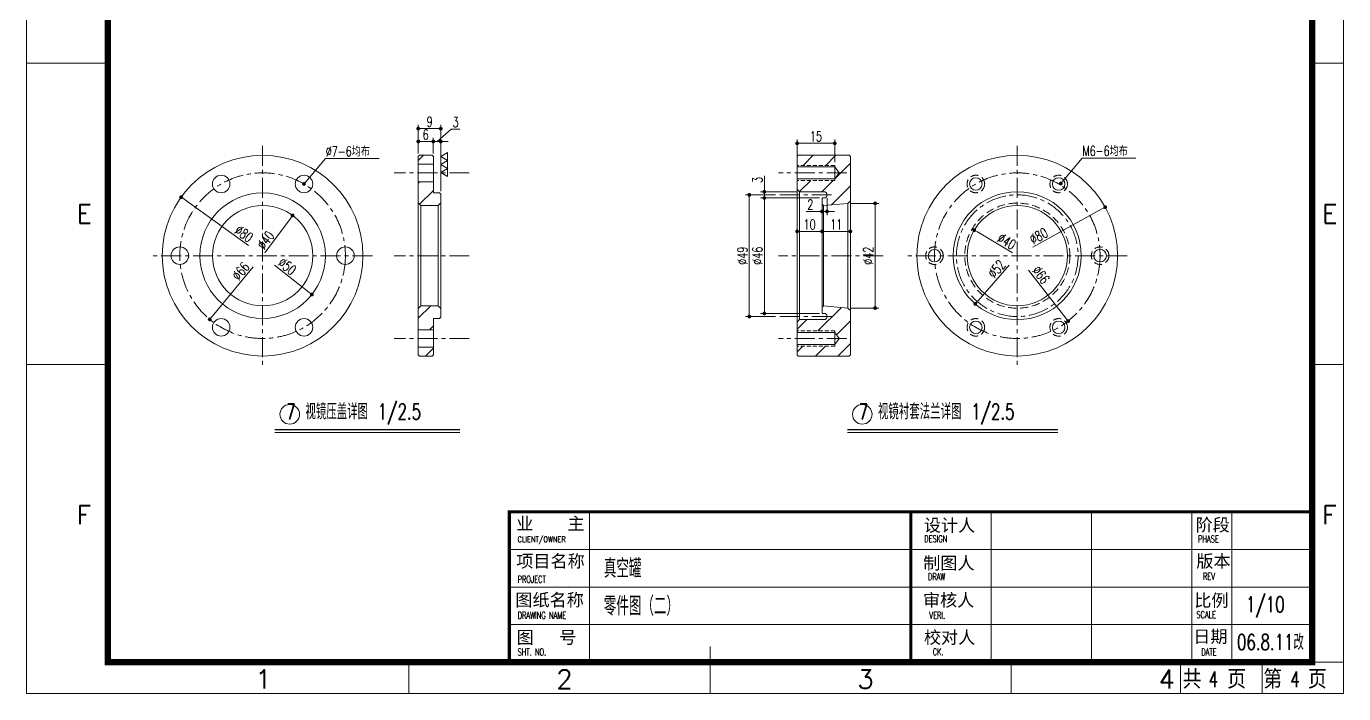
# Model space of a CAD drawing. Header units: millimetres. Extents: x 5291 to 15040, y -2201 to 1723.
# Drawn here: x 12940 to 15040, y -2201 to -1137 of the extents above; entities that cross this region are included whole.
import ezdxf

# ---------------------------------------------------------------- set-up
doc = ezdxf.new("R2010")
doc.units = ezdxf.units.MM
doc.header["$LTSCALE"] = 0.5
doc.linetypes.add('CENTER', pattern=[50.8, 31.75, -6.35, 6.35, -6.35])
doc.linetypes.add('DASHED', pattern=[19.05, 12.7, -6.35])
for name, color, linetype, lineweight in [('图层1', 7, 'Continuous', 5), ('图层5', 3, 'CENTER', 5), ('图框', 7, 'Continuous', 9)]:
    doc.layers.add(name, color=color, linetype=linetype, lineweight=lineweight)
doc.styles.add('图框文字1', font='romans.shx', dxfattribs={"bigfont": 'hztxt.shx'})
doc.styles.add('图框文字2', font='SIMKAI.TTF')
doc.styles.add('样式 1', font='txt.shx', dxfattribs={"width": 0.7, "height": 16, "bigfont": 'hzdx.shx'})
doc.dimstyles.new('ISO-25', dxfattribs={"dimtxt": 13, "dimasz": 11, "dimexe": 6, "dimexo": 5, "dimgap": 4, "dimtad": 1, "dimtxsty": 'Standard', "dimcen": 2.5, "dimadec": 0, "dimazin": 0, "dimtfac": 1, "dimtmove": 0, "dimatfit": 3, "dimfxl": 0, "dimarcsym": 0})

# ---------------------------------------------------------------- blocks, each defined once
blk = doc.blocks.new('_Dot')
at = {"color": 0, "linetype": 'ByBlock', "lineweight": -2}
blk.add_line((-0.5, 0), (-1, 0), dxfattribs=at)
at = {"color": 0, "linetype": 'ByBlock', "const_width": 0.5}
blk.add_lwpolyline([(-0.25, 0, 1), (0.25, 0, 1)], format="xyb", close=True, dxfattribs=at)
blk = doc.blocks.new('*D113')
at = {"layer": 'Defpoints', "color": 0, "lineweight": 9}
for p in [(13364.6, -1438.6), (13268.9, -1566.9)]:
    blk.add_point(p, dxfattribs=at)
at = {"layer": '图层1', "color": 4, "lineweight": 9}
blk.add_line((13320.2, -1498.2), (13361, -1443.5), dxfattribs=at)
at = {"layer": '图层1', "color": 4, "lineweight": 9, "xscale": 6, "yscale": 6, "zscale": 6, "rotation": 53.28134345303219}
blk.add_blockref('_Dot', (13364.6, -1438.6), dxfattribs=at)
at = {"layer": '图层1', "color": 4, "lineweight": 9, "insert": (13321.6, -1478), "char_height": 16, "attachment_point": 5, "rotation": 53.2813, "style": '样式 1'}
blk.add_mtext('∅40', dxfattribs=at)
blk = doc.blocks.new('*D114')
at = {"layer": 'Defpoints', "color": 0, "lineweight": 9}
for p in [(13238.3, -1440.7), (13395.2, -1564.8)]:
    blk.add_point(p, dxfattribs=at)
at = {"layer": '图层1', "color": 4, "lineweight": 9}
blk.add_line((13335.8, -1517.8), (13390.5, -1561.1), dxfattribs=at)
at = {"layer": '图层1', "color": 4, "lineweight": 9, "xscale": 6, "yscale": 6, "zscale": 6, "rotation": 321.6517128400424}
blk.add_blockref('_Dot', (13395.2, -1564.8), dxfattribs=at)
at = {"layer": '图层1', "color": 4, "lineweight": 9, "insert": (13355.9, -1519.7), "char_height": 16, "attachment_point": 5, "rotation": 321.6517, "style": '样式 1'}
blk.add_mtext('∅50', dxfattribs=at)
blk = doc.blocks.new('*D115')
at = {"layer": 'Defpoints', "color": 0, "lineweight": 9}
for p in [(13401.1, -1401.2), (13232.4, -1604.3)]:
    blk.add_point(p, dxfattribs=at)
at = {"layer": '图层1', "color": 4, "lineweight": 9}
blk.add_line((13301.8, -1520.8), (13236.3, -1599.7), dxfattribs=at)
at = {"layer": '图层1', "color": 4, "lineweight": 9, "xscale": 6, "yscale": 6, "zscale": 6, "rotation": 230.2833414482942}
blk.add_blockref('_Dot', (13232.4, -1604.3), dxfattribs=at)
at = {"layer": '图层1', "color": 4, "lineweight": 9, "insert": (13281.9, -1527.5), "char_height": 16, "attachment_point": 5, "rotation": 50.2833, "style": '样式 1'}
blk.add_mtext('∅66', dxfattribs=at)
blk = doc.blocks.new('*D116')
at = {"layer": 'Defpoints', "color": 0, "lineweight": 9}
for p in [(13186.9, -1409.4), (13446.7, -1596.2)]:
    blk.add_point(p, dxfattribs=at)
at = {"layer": '图层1', "color": 4, "lineweight": 9}
blk.add_line((13294.4, -1486.7), (13191.7, -1412.9), dxfattribs=at)
at = {"layer": '图层1', "color": 4, "lineweight": 9, "xscale": 6, "yscale": 6, "zscale": 6, "rotation": 144.2831332768797}
blk.add_blockref('_Dot', (13186.9, -1409.4), dxfattribs=at)
at = {"layer": '图层1', "color": 4, "lineweight": 9, "insert": (13287, -1467.8), "char_height": 16, "attachment_point": 5, "rotation": 324.2831, "style": '样式 1'}
blk.add_mtext('∅80', dxfattribs=at)
blk = doc.blocks.new('*D117')
at = {"layer": 'Defpoints', "color": 0, "lineweight": 9}
for p in [(13588.9, -1320.7), (13564.9, -1344.8), (13588.9, -1344.8)]:
    blk.add_point(p, dxfattribs=at)
at = {"layer": '图层1', "color": 4, "lineweight": 9}
for p, q in [((13564.9, -1339.8), (13564.9, -1314.7)), ((13570.9, -1320.7), (13582.9, -1320.7)), ((13588.9, -1339.8), (13588.9, -1314.7))]:
    blk.add_line(p, q, dxfattribs=at)
at = {"layer": '图层1', "color": 4, "lineweight": 9, "xscale": 6, "yscale": 6, "zscale": 6, "rotation": 180}
blk.add_blockref('_Dot', (13564.9, -1320.7), dxfattribs=at)
at = {"layer": '图层1', "color": 4, "lineweight": 9, "xscale": 6, "yscale": 6, "zscale": 6}
blk.add_blockref('_Dot', (13588.9, -1320.7), dxfattribs=at)
at = {"layer": '图层1', "color": 4, "lineweight": 9, "insert": (13576.9, -1309.7), "char_height": 16, "attachment_point": 5, "style": '样式 1'}
blk.add_mtext('6', dxfattribs=at)
blk = doc.blocks.new('*D118')
at = {"layer": 'Defpoints', "color": 0, "lineweight": 9}
for p in [(13600.8, -1320.7), (13588.9, -1344.8), (13600.8, -1404.8)]:
    blk.add_point(p, dxfattribs=at)
at = {"layer": '图层1', "color": 4, "lineweight": 9}
for p, q in [((13594.9, -1320.7), (13617.6, -1300.8)), ((13617.6, -1300.8), (13631.1, -1300.8)), ((13582.9, -1320.7), (13576.9, -1320.7)), ((13588.9, -1339.8), (13588.9, -1314.7)), ((13588.9, -1320.7), (13600.8, -1320.7)), ((13588.9, -1320.7), (13600.8, -1320.7)), ((13600.8, -1399.8), (13600.8, -1314.7)), ((13606.8, -1320.7), (13612.8, -1320.7))]:
    blk.add_line(p, q, dxfattribs=at)
at = {"layer": '图层1', "color": 4, "lineweight": 9, "xscale": 6, "yscale": 6, "zscale": 6}
blk.add_blockref('_Dot', (13588.9, -1320.7), dxfattribs=at)
at = {"layer": '图层1', "color": 4, "lineweight": 9, "xscale": 6, "yscale": 6, "zscale": 6, "rotation": 180}
blk.add_blockref('_Dot', (13600.8, -1320.7), dxfattribs=at)
at = {"layer": '图层1', "color": 4, "lineweight": 9, "insert": (13624.4, -1289.8), "char_height": 16, "attachment_point": 5, "style": '样式 1'}
blk.add_mtext('3', dxfattribs=at)
blk = doc.blocks.new('*D119')
at = {"layer": 'Defpoints', "color": 0, "lineweight": 9}
for p in [(13564.9, -1300.2), (13564.9, -1344.8), (13600.8, -1404.8)]:
    blk.add_point(p, dxfattribs=at)
at = {"layer": '图层1', "color": 4, "lineweight": 9}
for p, q in [((13564.9, -1339.8), (13564.9, -1294.2)), ((13594.8, -1300.2), (13570.9, -1300.2)), ((13600.8, -1399.8), (13600.8, -1294.2))]:
    blk.add_line(p, q, dxfattribs=at)
at = {"layer": '图层1', "color": 4, "lineweight": 9, "xscale": 6, "yscale": 6, "zscale": 6, "rotation": 180}
blk.add_blockref('_Dot', (13564.9, -1300.2), dxfattribs=at)
at = {"layer": '图层1', "color": 4, "lineweight": 9, "xscale": 6, "yscale": 6, "zscale": 6}
blk.add_blockref('_Dot', (13600.8, -1300.2), dxfattribs=at)
at = {"layer": '图层1', "color": 4, "lineweight": 9, "insert": (13582.9, -1289.2), "char_height": 16, "attachment_point": 5, "style": '样式 1'}
blk.add_mtext('9', dxfattribs=at)
blk = doc.blocks.new('*D120')
at = {"layer": 'Defpoints', "color": 0, "lineweight": 9}
for p in [(14249.7, -1419.4), (14249.7, -1586.2), (14293.2, -1586.2)]:
    blk.add_point(p, dxfattribs=at)
at = {"layer": '图层1', "color": 4, "lineweight": 9}
for p, q in [((14254.7, -1419.4), (14299.2, -1419.4)), ((14293.2, -1425.4), (14293.2, -1580.2)), ((14254.7, -1586.2), (14299.2, -1586.2))]:
    blk.add_line(p, q, dxfattribs=at)
at = {"layer": '图层1', "color": 4, "lineweight": 9, "xscale": 6, "yscale": 6, "zscale": 6}
for p, rotation in [((14293.2, -1419.4), 90), ((14293.2, -1586.2), 270)]:
    blk.add_blockref('_Dot', p, dxfattribs=dict(at, rotation=rotation))
at = {"layer": '图层1', "color": 4, "lineweight": 9, "insert": (14282.2, -1502.8), "char_height": 16, "attachment_point": 5, "rotation": 90, "style": '样式 1'}
blk.add_mtext('%%c42', dxfattribs=at)
blk = doc.blocks.new('*D121')
at = {"layer": 'Defpoints', "color": 0, "lineweight": 9}
for p in [(14139.3, -1405.8), (14092.6, -1599.8), (14139.3, -1599.8)]:
    blk.add_point(p, dxfattribs=at)
at = {"layer": '图层1', "color": 4, "lineweight": 9}
for p, q in [((14134.3, -1405.8), (14086.6, -1405.8)), ((14092.6, -1411.8), (14092.6, -1593.8)), ((14134.3, -1599.8), (14086.6, -1599.8))]:
    blk.add_line(p, q, dxfattribs=at)
at = {"layer": '图层1', "color": 4, "lineweight": 9, "xscale": 6, "yscale": 6, "zscale": 6}
for p, rotation in [((14092.6, -1405.8), 90), ((14092.6, -1599.8), 270)]:
    blk.add_blockref('_Dot', p, dxfattribs=dict(at, rotation=rotation))
at = {"layer": '图层1', "color": 4, "lineweight": 9, "insert": (14081.6, -1502.8), "char_height": 16, "attachment_point": 5, "rotation": 90, "style": '样式 1'}
blk.add_mtext('%%c49', dxfattribs=at)
blk = doc.blocks.new('*D122')
at = {"layer": 'Defpoints', "color": 0, "lineweight": 9}
for p in [(14451.3, -1461.9), (14588.4, -1543.7)]:
    blk.add_point(p, dxfattribs=at)
at = {"layer": '图层1', "color": 4, "lineweight": 9}
blk.add_line((14512, -1498.1), (14456.4, -1465), dxfattribs=at)
at = {"layer": '图层1', "color": 4, "lineweight": 9, "xscale": 6, "yscale": 6, "zscale": 6, "rotation": 149.1908826964767}
blk.add_blockref('_Dot', (14451.3, -1461.9), dxfattribs=at)
at = {"layer": '图层1', "color": 4, "lineweight": 9, "insert": (14503, -1479.9), "char_height": 16, "attachment_point": 5, "rotation": 329.1909, "style": '样式 1'}
blk.add_mtext('%%c40', dxfattribs=at)
blk = doc.blocks.new('*D123')
at = {"layer": 'Defpoints', "color": 0, "lineweight": 9}
for p in [(14586.8, -1425.8), (14452.9, -1579.7)]:
    blk.add_point(p, dxfattribs=at)
at = {"layer": '图层1', "color": 4, "lineweight": 9}
blk.add_line((14506.8, -1517.7), (14456.8, -1575.2), dxfattribs=at)
at = {"layer": '图层1', "color": 4, "lineweight": 9, "xscale": 6, "yscale": 6, "zscale": 6, "rotation": 228.9869020561301}
blk.add_blockref('_Dot', (14452.9, -1579.7), dxfattribs=at)
at = {"layer": '图层1', "color": 4, "lineweight": 9, "insert": (14486.8, -1524), "char_height": 16, "attachment_point": 5, "rotation": 48.9869, "style": '样式 1'}
blk.add_mtext('%%c52', dxfattribs=at)
blk = doc.blocks.new('*D124')
at = {"layer": 'Defpoints', "color": 0, "lineweight": 9}
for p in [(14438.8, -1398.6), (14600.9, -1607)]:
    blk.add_point(p, dxfattribs=at)
at = {"layer": '图层1', "color": 4, "lineweight": 9}
blk.add_line((14537.9, -1526), (14597.2, -1602.2), dxfattribs=at)
at = {"layer": '图层1', "color": 4, "lineweight": 9, "xscale": 6, "yscale": 6, "zscale": 6, "rotation": 307.876796780377}
blk.add_blockref('_Dot', (14600.9, -1607), dxfattribs=at)
at = {"layer": '图层1', "color": 4, "lineweight": 9, "insert": (14557.6, -1533.4), "char_height": 16, "attachment_point": 5, "rotation": 307.8768, "style": '样式 1'}
blk.add_mtext('∅66', dxfattribs=at)
blk = doc.blocks.new('*D125')
at = {"layer": 'Defpoints', "color": 0, "lineweight": 9}
for p in [(14659.9, -1425.4), (14379.8, -1580.2)]:
    blk.add_point(p, dxfattribs=at)
at = {"layer": '图层1', "color": 4, "lineweight": 9}
blk.add_line((14544.4, -1489.2), (14654.6, -1428.3), dxfattribs=at)
at = {"layer": '图层1', "color": 4, "lineweight": 9, "xscale": 6, "yscale": 6, "zscale": 6, "rotation": 28.9347808100284}
blk.add_blockref('_Dot', (14659.9, -1425.4), dxfattribs=at)
at = {"layer": '图层1', "color": 4, "lineweight": 9, "insert": (14553.9, -1471.4), "char_height": 16, "attachment_point": 5, "rotation": 28.9348, "style": '样式 1'}
blk.add_mtext('∅80', dxfattribs=at)
blk = doc.blocks.new('*D126')
at = {"layer": 'Defpoints', "color": 0, "lineweight": 9}
for p in [(14172.8, -1400.8), (14116.6, -1410.8), (14209.6, -1410.8)]:
    blk.add_point(p, dxfattribs=at)
at = {"layer": '图层1', "color": 4, "lineweight": 9}
for p, q in [((14116.6, -1394.8), (14116.6, -1375.3)), ((14167.8, -1400.8), (14110.6, -1400.8)), ((14116.6, -1410.8), (14116.6, -1400.8)), ((14204.6, -1410.8), (14110.6, -1410.8)), ((14116.6, -1416.8), (14116.6, -1422.8))]:
    blk.add_line(p, q, dxfattribs=at)
at = {"layer": '图层1', "color": 4, "lineweight": 9, "xscale": 6, "yscale": 6, "zscale": 6}
for p, rotation in [((14116.6, -1400.8), 270), ((14116.6, -1410.8), 90)]:
    blk.add_blockref('_Dot', p, dxfattribs=dict(at, rotation=rotation))
at = {"layer": '图层1', "color": 4, "lineweight": 9, "insert": (14105.6, -1382), "char_height": 16, "attachment_point": 5, "rotation": 90, "style": '样式 1'}
blk.add_mtext('3', dxfattribs=at)
blk = doc.blocks.new('*D127')
at = {"layer": 'Defpoints', "color": 0, "lineweight": 9}
for p in [(14209.6, -1410.8), (14116.6, -1594.8), (14209.6, -1594.8)]:
    blk.add_point(p, dxfattribs=at)
at = {"layer": '图层1', "color": 4, "lineweight": 9}
for p, q in [((14204.6, -1410.8), (14110.6, -1410.8)), ((14116.6, -1416.8), (14116.6, -1588.8)), ((14204.6, -1594.8), (14110.6, -1594.8))]:
    blk.add_line(p, q, dxfattribs=at)
at = {"layer": '图层1', "color": 4, "lineweight": 9, "xscale": 6, "yscale": 6, "zscale": 6}
for p, rotation in [((14116.6, -1410.8), 90), ((14116.6, -1594.8), 270)]:
    blk.add_blockref('_Dot', p, dxfattribs=dict(at, rotation=rotation))
at = {"layer": '图层1', "color": 4, "lineweight": 9, "insert": (14105.6, -1502.8), "char_height": 16, "attachment_point": 5, "rotation": 90, "style": '样式 1'}
blk.add_mtext('%%c46', dxfattribs=at)
blk = doc.blocks.new('*D128')
at = {"layer": 'Defpoints', "color": 0, "lineweight": 9}
for p in [(14208.6, -1420.8), (14253.8, -1415.2), (14208.6, -1464.1)]:
    blk.add_point(p, dxfattribs=at)
at = {"layer": '图层1', "color": 4, "lineweight": 9}
for p, q in [((14208.6, -1425.8), (14208.6, -1470.1)), ((14253.8, -1420.2), (14253.8, -1470.1)), ((14247.8, -1464.1), (14214.6, -1464.1))]:
    blk.add_line(p, q, dxfattribs=at)
at = {"layer": '图层1', "color": 4, "lineweight": 9, "xscale": 6, "yscale": 6, "zscale": 6, "rotation": 180}
blk.add_blockref('_Dot', (14208.6, -1464.1), dxfattribs=at)
at = {"layer": '图层1', "color": 4, "lineweight": 9, "xscale": 6, "yscale": 6, "zscale": 6}
blk.add_blockref('_Dot', (14253.8, -1464.1), dxfattribs=at)
at = {"layer": '图层1', "color": 4, "lineweight": 9, "insert": (14231.2, -1453.1), "char_height": 16, "attachment_point": 5, "style": '样式 1'}
blk.add_mtext('11', dxfattribs=at)
blk = doc.blocks.new('*D129')
at = {"layer": 'Defpoints', "color": 0, "lineweight": 9}
for p in [(14168.8, -1410.8), (14208.6, -1420.8), (14168.8, -1464.1)]:
    blk.add_point(p, dxfattribs=at)
at = {"layer": '图层1', "color": 4, "lineweight": 9}
for p, q in [((14168.8, -1415.8), (14168.8, -1470.1)), ((14208.6, -1425.8), (14208.6, -1470.1)), ((14202.6, -1464.1), (14174.8, -1464.1))]:
    blk.add_line(p, q, dxfattribs=at)
at = {"layer": '图层1', "color": 4, "lineweight": 9, "xscale": 6, "yscale": 6, "zscale": 6, "rotation": 180}
blk.add_blockref('_Dot', (14168.8, -1464.1), dxfattribs=at)
at = {"layer": '图层1', "color": 4, "lineweight": 9, "xscale": 6, "yscale": 6, "zscale": 6}
blk.add_blockref('_Dot', (14208.6, -1464.1), dxfattribs=at)
at = {"layer": '图层1', "color": 4, "lineweight": 9, "insert": (14188.7, -1453.1), "char_height": 16, "attachment_point": 5, "style": '样式 1'}
blk.add_mtext('10', dxfattribs=at)
blk = doc.blocks.new('*D130')
at = {"layer": 'Defpoints', "color": 0, "lineweight": 9}
for p in [(14216.6, -1406), (14208.6, -1411.8), (14208.6, -1432.3)]:
    blk.add_point(p, dxfattribs=at)
at = {"layer": '图层1', "color": 4, "lineweight": 9}
for p, q in [((14208.6, -1416.8), (14208.6, -1438.3)), ((14216.6, -1411), (14216.6, -1438.3)), ((14202.6, -1432.3), (14183.2, -1432.3)), ((14216.6, -1432.3), (14208.6, -1432.3)), ((14222.6, -1432.3), (14228.6, -1432.3))]:
    blk.add_line(p, q, dxfattribs=at)
at = {"layer": '图层1', "color": 4, "lineweight": 9, "xscale": 6, "yscale": 6, "zscale": 6}
blk.add_blockref('_Dot', (14208.6, -1432.3), dxfattribs=at)
at = {"layer": '图层1', "color": 4, "lineweight": 9, "xscale": 6, "yscale": 6, "zscale": 6, "rotation": 180}
blk.add_blockref('_Dot', (14216.6, -1432.3), dxfattribs=at)
at = {"layer": '图层1', "color": 4, "lineweight": 9, "insert": (14189.9, -1421.3), "char_height": 16, "attachment_point": 5, "style": '样式 1'}
blk.add_mtext('2', dxfattribs=at)
blk = doc.blocks.new('*D131')
at = {"layer": 'Defpoints', "color": 0, "lineweight": 9}
for p in [(14168.8, -1323.6), (14168.8, -1358.8), (14228.8, -1358.8)]:
    blk.add_point(p, dxfattribs=at)
at = {"layer": '图层1', "color": 4, "lineweight": 9}
for p, q in [((14168.8, -1353.8), (14168.8, -1317.6)), ((14228.8, -1353.8), (14228.8, -1317.6)), ((14222.8, -1323.6), (14174.8, -1323.6))]:
    blk.add_line(p, q, dxfattribs=at)
at = {"layer": '图层1', "color": 4, "lineweight": 9, "xscale": 6, "yscale": 6, "zscale": 6, "rotation": 180}
blk.add_blockref('_Dot', (14168.8, -1323.6), dxfattribs=at)
at = {"layer": '图层1', "color": 4, "lineweight": 9, "xscale": 6, "yscale": 6, "zscale": 6}
blk.add_blockref('_Dot', (14228.8, -1323.6), dxfattribs=at)
at = {"layer": '图层1', "color": 4, "lineweight": 9, "insert": (14198.8, -1312.6), "char_height": 16, "attachment_point": 5, "style": '样式 1'}
blk.add_mtext('15', dxfattribs=at)
blk = doc.blocks.new('图框(设计人)')
at = {"layer": '图框', "color": 5}
for p, q in [((12.8, 24), (12.8, 0)), ((28.8, 24), (28.8, 0)), ((44.8, 24), (44.8, 0)), ((51.17, 24), (51.17, 0)), ((12.8, 20.41), (12.8, 0)), ((0, 18), (64, 18)), ((0, 12), (64, 12)), ((0, 6), (64, 6))]:
    blk.add_line(p, q, dxfattribs=at)
at = {"layer": '图框', "color": 5, "const_width": 0.5}
blk.add_lwpolyline([(0, 0), (64, 0), (64, 24), (0, 24)], close=True, dxfattribs=at)
at = {"layer": '图框', "color": 4, "style": '图框文字2'}
for s, p in [('设计人', (2.08, 20.85)), ('阶段', (45.4, 20.91)), ('制图人', (1.98, 14.82)), ('版本', (45.52, 15.13)), ('审核人', (1.94, 8.91)), ('比例', (45.19, 8.87)), ('校对人', (2.09, 2.98)), ('日期', (45.02, 3.12))]:
    blk.add_text(s, height=2, dxfattribs=at).set_placement(p)
at = {"layer": '图框', "color": 3, "style": '图框文字1', "width": 0.7}
for s, p in [('DESIGN', (2.14, 19.14)), ('PHASE', (45.8, 19.1)), ('DRAW', (2.74, 13.09)), ('REV', (46.58, 13.17)), ('VERI.', (2.97, 6.94)), ('SCALE', (45.53, 7.03)), ('CK.', (3.49, 1.12)), ('DATE', (46.31, 1.11))]:
    blk.add_text(s, height=1.1, dxfattribs=at).set_placement(p)
blk = doc.blocks.new('图框(业主)')
at = {"layer": '图框', "color": 5}
for p, q in [((12.8, 24), (12.8, 0)), ((0, 18), (64, 18)), ((0, 12), (64, 12)), ((0, 6), (64, 6))]:
    blk.add_line(p, q, dxfattribs=at)
at = {"layer": '图框', "color": 5, "const_width": 0.5}
blk.add_lwpolyline([(0, 0), (64, 0), (64, 24), (0, 24)], close=True, dxfattribs=at)
at = {"layer": '图框', "color": 4, "style": '图框文字2'}
for s, p in [('业    主', (1.1, 21.13)), ('项目名称', (1.1, 15.13)), ('图纸名称', (0.96, 8.95)), ('图   号', (1.14, 2.98))]:
    blk.add_text(s, height=2, dxfattribs=at).set_placement(p)
at = {"layer": '图框', "color": 3, "style": '图框文字1', "width": 0.7}
for s, height, p in [('CLIENT/OWNER', 0.9, (1.3, 19.15)), ('PROJECT', 1.1, (1.32, 12.69)), ('DRAWING NAME', 1.1, (1.34, 6.95)), (' SHT. NO. ', 1.1, (0.79, 1.11))]:
    blk.add_text(s, height=height, dxfattribs=at).set_placement(p)
blk = doc.blocks.new('图框(A4)')
at = {"layer": '图框'}
for p, q in [((204.99, 442.59), (191.99, 442.59)), ((396.99, 442.59), (401.99, 442.59)), ((204.99, 394.59), (191.99, 394.59)), ((396.99, 394.59), (401.99, 394.59)), ((300.99, 347.09), (300.99, 349.59)), ((252.99, 347.09), (252.99, 342.09)), ((300.99, 347.09), (300.99, 342.09)), ((348.99, 347.09), (348.99, 342.09)), ((375.99, 347.09), (375.99, 342.09)), ((388.99, 347.09), (388.99, 342.09))]:
    blk.add_line(p, q, dxfattribs=at)
for points in [[(191.99, 342.09), (401.99, 342.09), (401.99, 639.09), (191.99, 639.09)], [(375.99, 347.09), (401.99, 347.09), (401.99, 342.09), (375.99, 342.09)]]:
    blk.add_lwpolyline(points, close=True, dxfattribs=at)
at = {"layer": '图框', "color": 5, "const_width": 1}
blk.add_lwpolyline([(204.99, 347.09), (396.99, 347.09), (396.99, 634.09), (204.99, 634.09)], close=True, dxfattribs=at)
at = {"layer": '图框', "style": '图框文字1'}
for s, p in [('E', (199.99, 417.1)), ('E', (398.55, 417.1)), ('F', (199.99, 369.1)), ('F', (398.55, 369.1)), ('1', (228.49, 342.89)), ('2', (276.49, 342.89)), ('3', (324.49, 342.89)), ('4', (372.49, 342.89)), ('共  页', (376.32, 342.89)), ('第  页', (389.18, 342.89))]:
    blk.add_text(s, height=3, dxfattribs=at).set_placement(p)

msp = doc.modelspace()

# ---------------------------------------------------------------- hatches: boundary and pattern name
at = {"layer": '图层1', "lineweight": 9}
h = msp.add_hatch(dxfattribs=at)
h.set_pattern_fill('ANSI31', scale=8, style=0)
h.set_pattern_definition([(45, (2334.873, 206.677), (-17.96051, 17.96051), [])])
h.paths.add_polyline_path([(13564.93, -1418.77), (13568.93, -1422.77), (13596.81, -1422.77), (13600.81, -1418.77), (13600.81, -1404.77), (13598.81, -1402.77), (13588.93, -1402.77), (13588.93, -1384.77), (13564.93, -1384.77)])
h.paths.add_polyline_path([(13588.93, -1356.77), (13588.93, -1344.77), (13586.93, -1342.77), (13566.93, -1342.77), (13564.93, -1344.77), (13564.93, -1356.77)])
h.paths.add_polyline_path([(13588.93, -1602.77), (13598.81, -1602.77), (13600.81, -1600.77), (13600.81, -1586.77), (13596.81, -1582.77), (13568.93, -1582.77), (13564.93, -1586.77), (13564.93, -1620.77), (13588.93, -1620.77)])
h.paths.add_polyline_path([(13564.93, -1648.77), (13564.93, -1660.77), (13566.93, -1662.77), (13586.93, -1662.77), (13588.93, -1660.77), (13588.93, -1648.77)])
h = msp.add_hatch(dxfattribs=at)
h.set_pattern_fill('ANSI31', scale=8, style=0)
h.set_pattern_definition([(45, (-16958.944, 550.99), (-17.960512, 17.960512), [])])
h.paths.add_polyline_path([(14253.84, -1344.77), (14251.84, -1342.77), (14170.77, -1342.77), (14168.77, -1344.77), (14168.77, -1358.77), (14228.77, -1358.77), (14228.77, -1361.17), (14235.7, -1370.77), (14228.77, -1380.37), (14228.77, -1382.77), (14168.77, -1382.77), (14168.77, -1396.77), (14172.77, -1400.77), (14210.65, -1400.77), (14211.85, -1400.77, -0.4142136), (14216.65, -1405.57), (14216.65, -1405.97, -0.4142136), (14211.85, -1410.77), (14209.65, -1410.77), (14208.65, -1411.77), (14208.65, -1420.77), (14210.65, -1422.77), (14249.69, -1419.35), (14253.84, -1415.2)])
h.paths.add_polyline_path([(14253.84, -1590.34), (14249.69, -1586.19), (14210.65, -1582.77), (14208.65, -1584.77), (14208.65, -1593.77), (14209.65, -1594.77), (14211.85, -1594.77, -0.4142136), (14216.65, -1599.57), (14216.65, -1599.97, -0.4142136), (14211.85, -1604.77), (14209.45, -1604.77), (14172.77, -1604.77), (14168.77, -1608.77), (14168.77, -1622.77), (14228.77, -1622.77), (14228.77, -1625.17), (14235.7, -1634.77), (14228.77, -1644.37), (14228.77, -1646.77), (14168.77, -1646.77), (14168.77, -1660.77), (14170.77, -1662.77), (14251.84, -1662.77), (14253.84, -1660.77)])

# ---------------------------------------------------------------- linework, layer by layer
at = {"layer": '图层1', "color": 7, "lineweight": 9}
for p, q in [((13566.93, -1342.77), (13564.93, -1344.77)), ((13586.93, -1342.77), (13566.93, -1342.77)), ((13588.93, -1344.77), (13586.93, -1342.77)), ((14170.77, -1342.77), (14168.77, -1344.77)), ((14251.84, -1342.77), (14170.77, -1342.77)), ((14251.84, -1342.77), (14253.84, -1344.77)), ((13564.93, -1344.77), (13564.93, -1660.77)), ((13588.93, -1356.77), (13564.93, -1356.77)), ((13588.93, -1344.77), (13588.93, -1402.77)), ((14168.77, -1344.77), (14168.77, -1660.77)), ((14168.77, -1361.17), (14228.77, -1361.17)), ((14228.77, -1358.77), (14228.77, -1382.77)), ((14235.7, -1370.77), (14228.77, -1361.17)), ((14253.84, -1344.77), (14253.84, -1660.77)), ((13588.93, -1384.77), (13564.93, -1384.77)), ((14228.77, -1380.37), (14168.77, -1380.37)), ((14235.7, -1370.77), (14228.77, -1380.37)), ((13598.81, -1402.77), (13588.93, -1402.77)), ((13598.81, -1402.77), (13600.81, -1404.77)), ((13600.81, -1404.77), (13600.81, -1600.77)), ((14172.77, -1400.77), (14168.77, -1396.77)), ((14172.77, -1400.77), (14210.65, -1400.77)), ((14172.77, -1604.77), (14172.77, -1400.77)), ((14211.85, -1400.77), (14209.45, -1400.77)), ((14216.65, -1405.57), (14216.65, -1405.97)), ((13568.93, -1422.77), (13564.93, -1418.77)), ((13596.81, -1422.77), (13568.93, -1422.77)), ((13568.93, -1422.77), (13568.93, -1582.77)), ((13596.81, -1422.77), (13600.81, -1418.77)), ((13596.81, -1422.77), (13596.81, -1582.77)), ((14209.65, -1410.77), (14208.65, -1411.77)), ((14208.65, -1411.77), (14208.65, -1593.77)), ((14208.65, -1420.77), (14210.65, -1422.77)), ((14211.85, -1410.77), (14209.65, -1410.77)), ((14210.65, -1422.94), (14249.69, -1419.35)), ((14210.65, -1422.77), (14210.65, -1582.77)), ((14249.69, -1419.35), (14253.84, -1415.2)), ((14249.69, -1419.35), (14249.69, -1586.19)), ((13568.93, -1582.77), (13564.93, -1586.77)), ((13596.81, -1582.77), (13568.93, -1582.77)), ((13596.81, -1582.77), (13600.81, -1586.77)), ((14208.65, -1584.77), (14210.65, -1582.77)), ((14209.65, -1594.77), (14208.65, -1593.77)), ((14211.85, -1594.77), (14209.65, -1594.77)), ((14210.65, -1582.77), (14249.69, -1586.19)), ((14249.69, -1586.19), (14253.84, -1590.34)), ((13598.81, -1602.77), (13588.93, -1602.77)), ((13588.93, -1602.77), (13588.93, -1660.77)), ((13598.81, -1602.77), (13600.81, -1600.77)), ((14172.77, -1604.77), (14168.77, -1608.77)), ((14172.77, -1604.77), (14210.65, -1604.77)), ((14211.85, -1604.77), (14209.45, -1604.77)), ((14216.65, -1599.97), (14216.65, -1599.57)), ((13588.93, -1620.77), (13564.93, -1620.77)), ((14228.77, -1625.17), (14168.77, -1625.17)), ((14228.77, -1646.77), (14228.77, -1622.77)), ((14235.7, -1634.77), (14228.77, -1625.17)), ((14235.7, -1634.77), (14228.77, -1644.37)), ((13588.93, -1648.77), (13564.93, -1648.77)), ((14168.77, -1644.37), (14228.77, -1644.37)), ((13566.93, -1662.77), (13564.93, -1660.77)), ((13586.93, -1662.77), (13566.93, -1662.77)), ((13588.93, -1660.77), (13586.93, -1662.77)), ((14170.77, -1662.77), (14168.77, -1660.77)), ((14251.84, -1662.77), (14170.77, -1662.77)), ((14253.84, -1660.77), (14251.84, -1662.77))]:
    msp.add_line(p, q, dxfattribs=at)
at = {"layer": '图层1', "color": 7, "linetype": 'DASHED', "lineweight": 9}
for p, q in [((14228.77, -1358.77), (14168.77, -1358.77)), ((14228.77, -1382.77), (14168.77, -1382.77)), ((14228.77, -1622.77), (14168.77, -1622.77)), ((14228.77, -1646.77), (14168.77, -1646.77))]:
    msp.add_line(p, q, dxfattribs=at)
at = {"layer": '图层1', "color": 7, "lineweight": 30}
for p, q in [((13336.5, -1780.02), (13631.27, -1780.02)), ((14249.22, -1780.02), (14584.3, -1780.02))]:
    msp.add_line(p, q, dxfattribs=at)
at = {"layer": '图层1', "color": 7, "lineweight": 13}
for p, q in [((13336.5, -1784.86), (13631.27, -1784.86)), ((14249.22, -1784.86), (14584.3, -1784.86))]:
    msp.add_line(p, q, dxfattribs=at)
at = {"layer": '图层1', "color": 7, "lineweight": 9}
for points in [[(13600.81, -1344.47), (13611.68, -1338.09), (13611.68, -1350.85), (13600.81, -1344.47)], [(13600.81, -1357.22), (13611.68, -1350.85), (13611.68, -1363.6), (13600.81, -1357.22)], [(13600.81, -1369.98), (13611.68, -1363.6), (13611.68, -1376.36), (13600.81, -1369.98)]]:
    msp.add_lwpolyline(points, close=True, dxfattribs=at)
for centre, radius in [((13316.77, -1502.77), 160), ((14519.84, -1502.77), 160), ((13250.77, -1388.45), 14), ((13382.77, -1388.45), 14), ((14453.84, -1388.45), 10), ((14585.84, -1388.45), 10), ((13316.77, -1502.77), 100), ((14519.84, -1502.77), 102), ((13316.77, -1502.77), 80), ((14519.84, -1502.77), 79.83), ((13184.77, -1502.77), 14), ((13448.77, -1502.77), 14), ((14387.84, -1502.77), 10), ((14651.84, -1502.77), 10), ((13250.77, -1617.09), 14), ((13382.77, -1617.09), 14), ((14453.84, -1617.09), 10), ((14585.84, -1617.09), 10), ((13360.01, -1755.71), 15.62), ((14272.73, -1755.71), 15.62)]:
    msp.add_circle(centre, radius, dxfattribs=at)
at = {"layer": '图层1', "color": 7, "linetype": 'DASHED', "lineweight": 9, "ltscale": 2}
for centre, radius in [((14453.84, -1388.45), 14), ((14585.84, -1388.45), 14), ((14519.84, -1502.77), 83.78), ((14387.84, -1502.77), 14), ((14651.84, -1502.77), 14), ((14453.84, -1617.09), 14), ((14585.84, -1617.09), 14)]:
    msp.add_circle(centre, radius, dxfattribs=at)
at = {"layer": '图层1', "color": 7, "lineweight": 9}
for centre, start, end in [((14211.85, -1405.57), 0, 90), ((14211.85, -1405.97), 270, 360), ((14211.85, -1599.57), 0, 90), ((14211.85, -1599.97), 270, 0)]:
    msp.add_arc(centre, 4.8, start, end, dxfattribs=at)
at = {"layer": '图层5', "color": 7, "ltscale": 2}
for p, q in [((13316.77, -1327.77), (13316.77, -1677.77)), ((14519.84, -1327.77), (14519.84, -1677.77)), ((13646.22, -1370.77), (13526.49, -1370.77)), ((14247.96, -1370.77), (14139.28, -1370.77)), ((14223.91, -1405.77), (14139.28, -1405.77)), ((13491.77, -1502.77), (13141.77, -1502.77)), ((13646.22, -1502.77), (13526.49, -1502.77)), ((14306.28, -1502.77), (14139.28, -1502.77)), ((14694.84, -1502.77), (14344.84, -1502.77)), ((14223.91, -1599.77), (14139.28, -1599.77)), ((13646.22, -1634.77), (13526.49, -1634.77)), ((14247.96, -1634.77), (14139.28, -1634.77))]:
    msp.add_line(p, q, dxfattribs=at)
for centre, radius in [((13316.77, -1502.77), 132), ((14519.84, -1502.77), 132), ((14519.84, -1502.77), 97)]:
    msp.add_circle(centre, radius, dxfattribs=at)

# ---------------------------------------------------------------- block references
at = {"color": 7, "xscale": 10, "yscale": 10, "zscale": 10}
for name, p in [('图框(业主)', (13710.12, -2151.05)), ('图框(设计人)', (14350.12, -2151.05))]:
    msp.add_blockref(name, p, dxfattribs=at)
at = {"layer": '图框', "color": 7, "xscale": 10, "yscale": 10, "zscale": 10}
msp.add_blockref('图框(A4)', (11020.21, -5621.95), dxfattribs=at)

# ---------------------------------------------------------------- texts
at = {"layer": '图层1', "color": 7, "style": '样式 1'}
for s, insert, char_height, width, attachment_point in [('{\\C4;%%C7-6均布}', (13417.41, -1344.5), 16, 86.0696, 7), ('{\\C4;M6-6均布}', (14623.72, -1343.83), 16, 86.0696, 7), ('{\\C4;7 视镜压盖详图 1/2.5}', (13354.46, -1738.84), 25, 276.4859, 1), ('{\\C4;7 视镜衬套法兰详图 1/2.5}', (14267.19, -1738.84), 25, 347.6941, 1), ('真空罐', (13860.72, -1986.36), 30, 147.2924, 1), ('零件图（二）', (13860.72, -2046.36), 30, 188.5943, 1), ('1/10', (14884.43, -2046.36), 25, 147.2924, 1), ('06.8.11改', (14870.09, -2106.36), 25, 111.2688, 1), ('4', (14825.1, -2165.75), 25, 147.2924, 1), ('4', (14955.1, -2165.75), 25, 147.2924, 1)]:
    msp.add_mtext(s, dxfattribs=dict(at, insert=insert, char_height=char_height, width=width, attachment_point=attachment_point))

# ---------------------------------------------------------------- dimensions: what is measured, and where the dimension line sits
at = {"layer": '图层1', "color": 7, "lineweight": 9}
for base, p1, p2, override, picture, middle in [((13564.93, -1300.21), (13600.81, -1404.77), (13564.93, -1344.77), {"dimtxt": 16, "dimasz": 6, "dimgap": 3, "dimdec": 1, "dimlfac": 0.25, "dimtxsty": '样式 1', "dimblk": 'Dot', "dimcen": 6, "dimclrd": 4, "dimclre": 4, "dimclrt": 4, "dimtdec": 1, "dimldrblk": 'Dot', "dimlwd": 9, "dimlwe": 9}, '*D119', (13582.87, -1289.21)), ((13588.93, -1320.68), (13564.93, -1344.77), (13588.93, -1344.77), {"dimtxt": 16, "dimasz": 6, "dimgap": 3, "dimdec": 1, "dimlfac": 0.25, "dimtxsty": '样式 1', "dimblk": 'Dot', "dimcen": 6, "dimclrd": 4, "dimclre": 4, "dimclrt": 4, "dimtdec": 1, "dimldrblk": 'Dot', "dimlwd": 9, "dimlwe": 9}, '*D117', (13576.93, -1309.68)), ((14168.77, -1323.61), (14228.77, -1358.77), (14168.77, -1358.77), {"dimtxt": 16, "dimasz": 6, "dimgap": 3, "dimdec": 1, "dimlfac": 0.25, "dimtxsty": '样式 1', "dimblk": 'Dot', "dimcen": 6, "dimclrd": 4, "dimclre": 4, "dimclrt": 4, "dimtdec": 1, "dimldrblk": 'Dot', "dimlwd": 9, "dimlwe": 9}, '*D131', (14198.77, -1312.61)), ((14208.65, -1432.29), (14216.65, -1405.97), (14208.65, -1411.77), {"dimtxt": 16, "dimasz": 6, "dimgap": 3, "dimdec": 1, "dimlfac": 0.25, "dimtxsty": '样式 1', "dimblk": 'Dot', "dimcen": 6, "dimclrd": 4, "dimclre": 4, "dimclrt": 4, "dimtdec": 1, "dimldrblk": 'Dot', "dimlwd": 9, "dimlwe": 9}, '*D130', (14189.91, -1421.29)), ((14168.77, -1464.05), (14208.65, -1420.77), (14168.77, -1410.77), {"dimtxt": 16, "dimasz": 6, "dimgap": 3, "dimdec": 1, "dimlfac": 0.25, "dimtxsty": '样式 1', "dimblk": 'Dot', "dimcen": 6, "dimclrd": 4, "dimclre": 4, "dimclrt": 4, "dimtdec": 1, "dimtmove": 1, "dimldrblk": 'Dot', "dimlwd": 9, "dimlwe": 9}, '*D129', (14188.71, -1453.05))]:
    dim = msp.add_linear_dim(base=base, p1=p1, p2=p2, dimstyle='ISO-25', override=override, dxfattribs=at)
    dim.commit()
    dim.dimension.update_dxf_attribs({"geometry": picture, "text_midpoint": middle})
dim = msp.add_linear_dim(base=(13600.81, -1320.68), p1=(13588.93, -1344.77), p2=(13600.81, -1404.77), dimstyle='ISO-25', override={"dimtxt": 16, "dimasz": 6, "dimgap": 3, "dimdec": 1, "dimlfac": 0.25, "dimtxsty": '样式 1', "dimblk": 'Dot', "dimcen": 6, "dimclrd": 4, "dimclre": 4, "dimclrt": 4, "dimtdec": 1, "dimtmove": 1, "dimldrblk": 'Dot', "dimlwd": 9, "dimlwe": 9}, dxfattribs=at)
dim.commit()
dim.dimension.update_dxf_attribs({"geometry": '*D118', "text_midpoint": (13620.62, -1300.78), "dimtype": 160})
for base, p1, p2, text, picture, middle in [((14116.64, -1410.77), (14172.77, -1400.77), (14209.65, -1410.77), '3', '*D126', (14116.64, -1382.04)), ((14116.64, -1594.77), (14209.65, -1410.77), (14209.65, -1594.77), '%%c46', '*D127', (14116.64, -1502.77))]:
    dim = msp.add_linear_dim(base=base, p1=p1, p2=p2, angle=90, text=text, dimstyle='ISO-25', override={"dimtxt": 16, "dimasz": 6, "dimgap": 3, "dimdec": 1, "dimlfac": 0.25, "dimtxsty": '样式 1', "dimblk": 'Dot', "dimcen": 6, "dimclrd": 4, "dimclre": 4, "dimclrt": 4, "dimtdec": 1, "dimldrblk": 'Dot', "dimlwd": 9, "dimlwe": 9}, dxfattribs=at)
    dim.commit()
    dim.dimension.update_dxf_attribs({"geometry": picture, "text_midpoint": middle, "dimtype": 160})
for p1, p2, picture, middle in [((13446.68, -1596.17), (13186.87, -1409.36), '*D116', (13280.58, -1476.75)), ((13401.12, -1401.23), (13232.43, -1604.31), '*D115', (13290.37, -1534.56)), ((14438.79, -1398.58), (14600.88, -1606.96), '*D124', (14548.92, -1540.16)), ((14379.81, -1580.18), (14659.87, -1425.36), '*D125', (14559.24, -1480.99)), ((13238.35, -1440.73), (13395.2, -1564.81), '*D114', (13349.09, -1528.33)), ((13268.94, -1566.9), (13364.61, -1438.64), '*D113', (13330.38, -1484.54))]:
    dim = msp.add_diameter_dim_2p(p1=p1, p2=p2, dimstyle='ISO-25', override={"dimtxt": 16, "dimasz": 6, "dimgap": 3, "dimdec": 1, "dimlfac": 0.25, "dimtxsty": '样式 1', "dimblk": 'Dot', "dimcen": 6, "dimclrd": 4, "dimclre": 4, "dimclrt": 4, "dimtdec": 1, "dimldrblk": 'Dot', "dimlwd": 9, "dimlwe": 9}, dxfattribs=at)
    dim.commit()
    dim.dimension.update_dxf_attribs({"geometry": picture, "text_midpoint": middle, "dimtype": 163})
for base, p1, p2, text, picture, middle in [((14092.59, -1599.77), (14139.28, -1405.77), (14139.28, -1599.77), '%%c49', '*D121', (14081.59, -1502.77)), ((14293.24, -1586.19), (14249.69, -1419.35), (14249.69, -1586.19), '%%c42', '*D120', (14282.24, -1502.77))]:
    dim = msp.add_linear_dim(base=base, p1=p1, p2=p2, angle=90, text=text, dimstyle='ISO-25', override={"dimtxt": 16, "dimasz": 6, "dimgap": 3, "dimdec": 1, "dimlfac": 0.25, "dimtxsty": '样式 1', "dimblk": 'Dot', "dimcen": 6, "dimclrd": 4, "dimclre": 4, "dimclrt": 4, "dimtdec": 1, "dimldrblk": 'Dot', "dimlwd": 9, "dimlwe": 9}, dxfattribs=at)
    dim.commit()
    dim.dimension.update_dxf_attribs({"geometry": picture, "text_midpoint": middle})
dim = msp.add_linear_dim(base=(14208.65, -1464.05), p1=(14253.84, -1415.2), p2=(14208.65, -1420.77), text='11', dimstyle='ISO-25', override={"dimtxt": 16, "dimasz": 6, "dimgap": 3, "dimdec": 1, "dimlfac": 0.25, "dimtxsty": '样式 1', "dimblk": 'Dot', "dimcen": 6, "dimclrd": 4, "dimclre": 4, "dimclrt": 4, "dimtdec": 1, "dimldrblk": 'Dot', "dimlwd": 9, "dimlwe": 9}, dxfattribs=at)
dim.commit()
dim.dimension.update_dxf_attribs({"geometry": '*D128', "text_midpoint": (14231.24, -1453.05)})
for p1, p2, text, picture, middle in [((14586.77, -1425.8), (14452.9, -1579.73), '%%c52', '*D123', (14495.07, -1531.25)), ((14588.4, -1543.65), (14451.28, -1461.88), '%%c40', '*D122', (14497.41, -1489.39))]:
    dim = msp.add_diameter_dim_2p(p1=p1, p2=p2, text=text, dimstyle='ISO-25', override={"dimtxt": 16, "dimasz": 6, "dimgap": 3, "dimdec": 1, "dimlfac": 0.25, "dimtxsty": '样式 1', "dimblk": 'Dot', "dimcen": 6, "dimclrd": 4, "dimclre": 4, "dimclrt": 4, "dimtdec": 1, "dimldrblk": 'Dot', "dimlwd": 9, "dimlwe": 9}, dxfattribs=at)
    dim.commit()
    dim.dimension.update_dxf_attribs({"geometry": picture, "text_midpoint": middle, "dimtype": 163})

# ---------------------------------------------------------------- leaders
at = {"layer": '图层1', "color": 7}
for points in [[(13382.77, -1388.45), (13416.77, -1347.75), (13502.6, -1347.75)], [(14589.09, -1387.78), (14623.08, -1347.08), (14708.92, -1347.08)]]:
    msp.add_leader(points, dimstyle='ISO-25', override={"dimtxt": 16, "dimasz": 6, "dimgap": 3, "dimtad": 0, "dimdec": 1, "dimtxsty": '样式 1', "dimcen": 6, "dimclrd": 4, "dimclre": 4, "dimclrt": 4, "dimtdec": 1, "dimldrblk": 'Dot', "dimlwd": 9, "dimlwe": 9}, dxfattribs=at)

doc.saveas('drawing.dxf')
